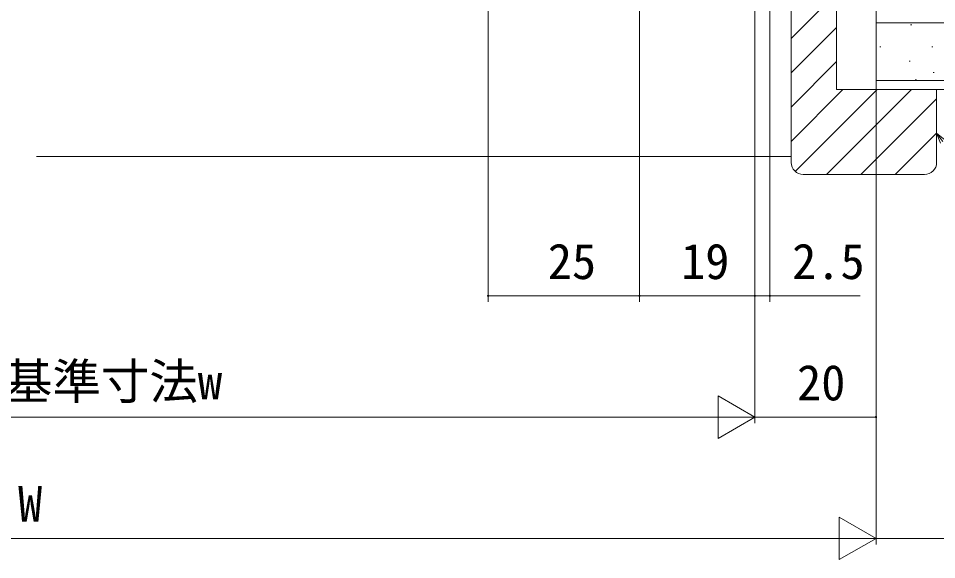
# Model space of a CAD drawing. Units: millimetres, scale not verified. Extents: x -1189 to -189, y -840 to 760.
# Drawn here: x -494.9 to -343.4, y -55.5 to 33.8 of the extents above; entities that cross this region are included whole.
import ezdxf
from ezdxf.enums import TextEntityAlignment as Align

# ---------------------------------------------------------------- set-up
doc = ezdxf.new("R2010")
doc.units = ezdxf.units.MM
doc.header["$LTSCALE"] = 4
doc.layers.add('0-5_YSS_K', color=3, linetype='Continuous', lineweight=9)
doc.layers.add('0-7_YKK_D', color=6, linetype='Continuous', lineweight=9)
doc.styles.add('ＭＳ ゴシック', font='')
doc.styles.get('ＭＳ ゴシック').set_extended_font_data('MS Gothic')

msp = doc.modelspace()

# ---------------------------------------------------------------- linework, layer by layer
at = {"layer": '0-5_YSS_K'}
for p, q in [((-367.425, 50.001), (-367.425, 10.001)), ((-359.925, 22.001), (-359.925, 50.001)), ((-367.425, 30.427), (-359.925, 37.927)), ((-353.422, 22.001), (-353.422, 34.501)), ((-367.425, 24.771), (-359.925, 32.271)), ((-205.926, 33.001), (-353.422, 33.001)), ((-347.739, 32.671), (-347.539, 32.671)), ((-352.806, 29.053), (-352.606, 29.053)), ((-344.231, 29.053), (-344.031, 29.053)), ((-367.425, 19.114), (-359.925, 26.614)), ((-347.967, 26.714), (-347.767, 26.714)), ((-344.003, 24.842), (-343.803, 24.842)), ((-205.926, 23.501), (-353.422, 23.501)), ((-346.959, 23.596), (-346.759, 23.596)), ((-367.425, 13.457), (-358.881, 22.001)), ((-366.735, 8.49), (-353.224, 22.001)), ((-361.567, 8.001), (-347.567, 22.001)), ((-343.425, 22.001), (-359.925, 22.001)), ((-205.926, 22.001), (-353.422, 22.001)), ((-343.425, 10.001), (-343.425, 22.001)), ((-355.91, 8.001), (-343.425, 20.486)), ((-350.253, 8.001), (-343.425, 14.829)), ((-491.922, 11.001), (-367.422, 11.001)), ((-491.922, 11.001), (-367.422, 11.001)), ((-365.425, 8.001), (-345.425, 8.001))]:
    msp.add_line(p, q, dxfattribs=at)
for centre, start, end in [((-365.425, 10.001), 180, 269.99998), ((-345.425, 10.001), 270, 359.99998)]:
    msp.add_arc(centre, 2, start, end, dxfattribs=at)
at = {"layer": '0-7_YKK_D'}
for p, q in [((-417.422, 150.505), (-417.422, -12.999)), ((-392.426, 142.001), (-392.426, -12.999)), ((-353.422, 123.801), (-353.422, -52.999)), ((-353.422, 123.801), (-353.422, -52.999)), ((-373.422, 109.001), (-373.422, -12.999)), ((-373.422, 109.001), (-373.422, -32.999)), ((-370.922, 108.801), (-370.922, -12.999)), ((-392.422, 103.263), (-392.422, -12.999)), ((-373.422, 103.178), (-373.422, -32.999)), ((-353.422, 103.089), (-353.422, -32.999)), ((-373.422, 98.501), (-373.422, -12.999)), ((-343.425, 14.829), (-342.052, 13.728)), ((-417.422, -11.999), (-392.426, -11.999)), ((-392.422, -11.999), (-373.422, -11.999)), ((-373.422, -11.999), (-370.922, -11.999)), ((-370.922, -11.999), (-356.022, -11.999)), ((-373.422, -31.999), (-379.484, -28.499)), ((-379.484, -28.499), (-379.484, -35.499)), ((-606.427, -31.999), (-380.422, -31.999)), ((-373.422, -31.999), (-385.546, -31.999)), ((-373.422, -31.999), (-379.484, -35.499)), ((-373.422, -31.999), (-353.422, -31.999)), ((-626.426, -51.999), (-360.422, -51.999)), ((-353.422, -51.999), (-365.547, -51.999)), ((-353.422, -51.999), (-359.485, -55.499)), ((-353.422, -51.999), (-326.424, -51.999))]:
    msp.add_line(p, q, dxfattribs=at)
for points in [[(-342.787, 13.189), (-343.425, 14.829), (-342.419, 13.459)], [(-353.422, -51.999), (-359.485, -48.499), (-359.485, -55.499)]]:
    msp.add_lwpolyline(points, dxfattribs=at)
for centre, start, end in [((-417.422, -11.999), 0, 180), ((-417.422, -11.999), 180, 0), ((-392.426, -11.999), 0, 180), ((-392.426, -11.999), 180, 0), ((-392.422, -11.999), 0, 180), ((-392.422, -11.999), 180, 0), ((-373.422, -11.999), 0, 180), ((-373.422, -11.999), 0, 180), ((-373.422, -11.999), 180, 0), ((-373.422, -11.999), 180, 0), ((-370.922, -11.999), 0, 180), ((-370.922, -11.999), 180, 0), ((-353.422, -31.999), 0, 180), ((-353.422, -31.999), 180, 0)]:
    msp.add_arc(centre, 0.106, start, end, dxfattribs=at)

# ---------------------------------------------------------------- texts
at = {"layer": '0-7_YKK_D', "color": 4, "style": 'ＭＳ ゴシック'}
for s, p in [('25', (-407.575, -10.999)), ('19', (-385.591, -10.999)), ('2.5', (-367.264, -10.999)), ('内法基準寸法w', (-513.294, -30.801)), ('20', (-366.452, -30.999)), ('W', (-494.959, -50.999))]:
    msp.add_text(s, height=5.865, dxfattribs=at).set_placement(p, align=Align.BOTTOM_LEFT)

doc.saveas('drawing.dxf')
